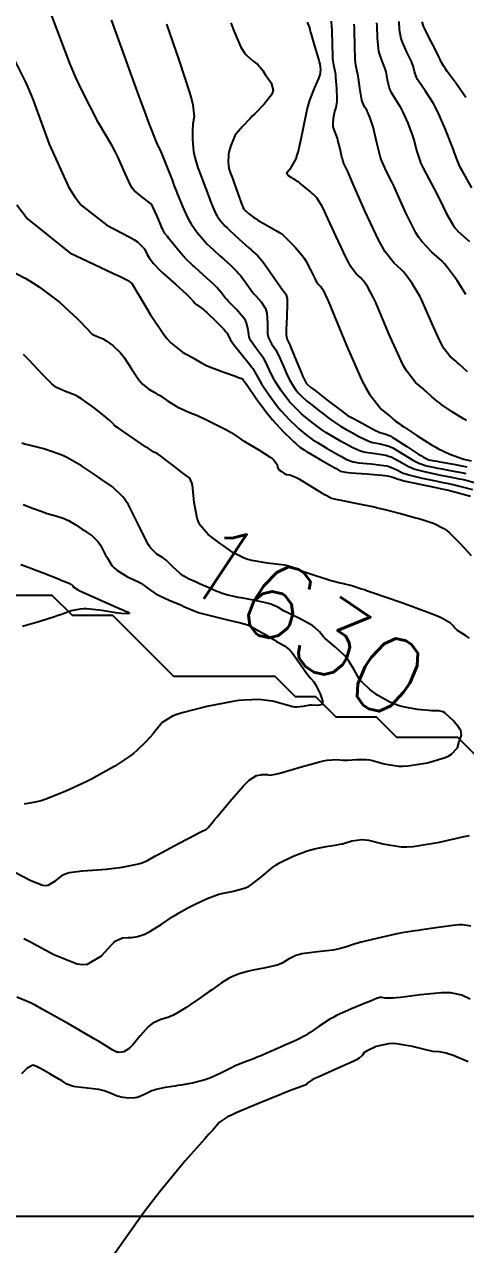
# Model space of a CAD drawing. Header units: metres. Extents: x 837117 to 838479, y 1189012 to 1191015.
# Drawn here: x 837714.7 to 837736.4, y 1189052.5 to 1189112.6 of the extents above; entities that cross this region are included whole.
import ezdxf

# ---------------------------------------------------------------- set-up
doc = ezdxf.new("R2010")
doc.units = ezdxf.units.M
doc.header["$LTSCALE"] = 0.3
for name, color, linetype in [('COTAS 10', 1, 'Continuous'), ('COTAS INT', 252, 'Continuous'), ('DRENAJE', 5, 'Continuous'), ('MARCO IMP', 130, 'Continuous')]:
    doc.layers.add(name, color=color, linetype=linetype)
doc.styles.get("Standard").update_dxf_attribs({"font": 'simplex.shx'})

msp = doc.modelspace()

# ---------------------------------------------------------------- linework, layer by layer
at = {"layer": 'COTAS 10'}
for points in [[(837736.851, 1189090.007), (837736.375, 1189090.131), (837736.245, 1189090.161), (837736.117, 1189090.19), (837735.662, 1189090.282), (837735.195, 1189090.371), (837735.058, 1189090.398), (837734.918, 1189090.426), (837734.387, 1189090.536), (837733.866, 1189090.683), (837733.732, 1189090.735), (837733.603, 1189090.791), (837733.175, 1189091.033), (837732.75, 1189091.259), (837732.623, 1189091.305), (837732.492, 1189091.344), (837731.986, 1189091.426), (837731.488, 1189091.492), (837731.363, 1189091.521), (837731.243, 1189091.555), (837730.855, 1189091.718), (837730.498, 1189091.917), (837730.398, 1189091.973), (837730.296, 1189092.031), (837729.924, 1189092.244), (837729.54, 1189092.482), (837729.432, 1189092.554), (837729.322, 1189092.63), (837728.917, 1189092.928), (837728.531, 1189093.238), (837728.433, 1189093.322), (837728.339, 1189093.404), (837728.031, 1189093.69), (837727.747, 1189093.995), (837727.669, 1189094.088), (837727.591, 1189094.186), (837727.308, 1189094.573), (837727.05, 1189094.98), (837726.987, 1189095.091), (837726.928, 1189095.201), (837726.748, 1189095.591), (837726.556, 1189095.98), (837726.49, 1189096.09), (837726.418, 1189096.2), (837726.111, 1189096.605), (837725.839, 1189096.997), (837725.789, 1189097.099), (837725.75, 1189097.199), (837725.699, 1189097.539), (837725.625, 1189097.888), (837725.571, 1189097.993), (837725.503, 1189098.103), (837725.136, 1189098.532), (837724.738, 1189098.937), (837724.65, 1189099.032), (837724.572, 1189099.119), (837724.371, 1189099.369), (837724.155, 1189099.624), (837724.068, 1189099.714), (837723.968, 1189099.812), (837723.508, 1189100.237), (837723.06, 1189100.636), (837722.968, 1189100.718), (837722.89, 1189100.787), (837722.724, 1189100.936), (837722.591, 1189101.079), (837722.535, 1189101.145), (837722.469, 1189101.222), (837722.16, 1189101.598), (837721.851, 1189101.978), (837721.786, 1189102.058), (837721.729, 1189102.128), (837721.595, 1189102.288), (837721.492, 1189102.473), (837721.454, 1189102.557), (837721.412, 1189102.655), (837721.228, 1189103.131), (837720.983, 1189103.625), (837720.903, 1189103.735), (837720.817, 1189103.833), (837720.463, 1189104.091), (837720.1, 1189104.379), (837720.009, 1189104.496), (837719.922, 1189104.629), (837719.643, 1189105.245), (837719.29, 1189106.065), (837719.156, 1189106.328), (837719.007, 1189106.606), (837718.338, 1189107.735), (837717.485, 1189109.372), (837717.22, 1189109.969), (837716.941, 1189110.629), (837715.829, 1189113.532)], [(837736.516, 1189095.472), (837736.125, 1189095.83), (837736.028, 1189095.917), (837735.936, 1189095.998), (837735.643, 1189096.247), (837735.352, 1189096.621), (837735.26, 1189096.781), (837735.163, 1189096.966), (837734.775, 1189097.837), (837734.37, 1189098.77), (837734.262, 1189098.993), (837734.157, 1189099.201), (837733.795, 1189099.825), (837733.446, 1189100.298), (837733.348, 1189100.411), (837733.251, 1189100.515), (837732.895, 1189100.828), (837732.458, 1189101.38), (837732.308, 1189101.636), (837732.147, 1189101.938), (837731.46, 1189103.398), (837730.835, 1189104.823), (837730.712, 1189105.102), (837730.611, 1189105.33), (837730.425, 1189105.736), (837730.369, 1189105.893), (837730.349, 1189105.964), (837730.328, 1189106.047), (837730.234, 1189106.449), (837730.129, 1189106.874), (837730.101, 1189106.972), (837730.072, 1189107.061), (837729.971, 1189107.312), (837729.9, 1189107.529), (837729.892, 1189107.598), (837729.887, 1189107.67), (837729.912, 1189107.96), (837729.965, 1189108.231), (837729.98, 1189108.292), (837729.994, 1189108.346), (837730.045, 1189108.488), (837730.079, 1189108.691), (837730.083, 1189108.784), (837730.085, 1189108.893), (837730.069, 1189109.417), (837730.032, 1189109.962), (837730.019, 1189110.085), (837730.005, 1189110.195), (837729.948, 1189110.488), (837729.896, 1189110.792), (837729.885, 1189110.909), (837729.876, 1189111.039), (837729.858, 1189111.628), (837729.846, 1189112.211), (837729.841, 1189112.338), (837729.836, 1189112.45), (837729.81, 1189112.733)], [(837714.205, 1189070.822), (837714.967, 1189070.438), (837715.577, 1189070.191), (837715.718, 1189070.175), (837715.848, 1189070.183), (837716.215, 1189070.401), (837716.593, 1189070.701), (837716.729, 1189070.76), (837716.879, 1189070.808), (837717.534, 1189070.896), (837718.286, 1189070.936), (837718.497, 1189070.954), (837718.71, 1189070.974), (837719.488, 1189071.075), (837720.16, 1189071.199), (837720.305, 1189071.235), (837720.433, 1189071.271), (837720.749, 1189071.405), (837721.11, 1189071.618), (837721.266, 1189071.704), (837721.447, 1189071.802), (837722.305, 1189072.253), (837723.124, 1189072.677), (837723.281, 1189072.758), (837723.407, 1189072.824), (837723.611, 1189072.929), (837723.618, 1189072.932), (837723.62, 1189072.932), (837723.622, 1189072.933), (837723.63, 1189072.934), (837723.651, 1189072.948), (837723.66, 1189072.957), (837723.671, 1189072.967), (837723.726, 1189073.021), (837723.931, 1189073.259), (837724.036, 1189073.386), (837724.163, 1189073.539), (837724.798, 1189074.312), (837725.469, 1189075.081), (837725.619, 1189075.233), (837725.753, 1189075.357), (837726.108, 1189075.585), (837726.33, 1189075.627), (837726.381, 1189075.634), (837726.427, 1189075.64), (837726.553, 1189075.644), (837726.644, 1189075.633), (837726.668, 1189075.629), (837726.692, 1189075.624), (837726.772, 1189075.601), (837727.049, 1189075.646), (837727.197, 1189075.684), (837727.375, 1189075.733), (837728.272, 1189076.001), (837729.215, 1189076.266), (837729.421, 1189076.312), (837729.604, 1189076.347), (837730.065, 1189076.378), (837730.402, 1189076.35), (837730.506, 1189076.349), (837730.614, 1189076.35), (837731.043, 1189076.377), (837731.532, 1189076.373), (837731.678, 1189076.354), (837731.829, 1189076.327), (837732.411, 1189076.168), (837733.11, 1189076.049), (837733.335, 1189076.047), (837733.573, 1189076.06), (837734.542, 1189076.218), (837735.412, 1189076.482), (837735.586, 1189076.561), (837735.732, 1189076.642), (837736.02, 1189076.957), (837736.111, 1189077.256), (837736.133, 1189077.327), (837736.152, 1189077.393), (837736.211, 1189077.591), (837736.177, 1189077.8), (837736.139, 1189077.874), (837736.088, 1189077.954), (837735.8, 1189078.302), (837735.468, 1189078.614), (837735.391, 1189078.671), (837735.319, 1189078.716), (837735.109, 1189078.776), (837734.842, 1189078.773), (837734.734, 1189078.779), (837734.611, 1189078.788), (837734.044, 1189078.846), (837733.433, 1189078.947), (837733.283, 1189078.983), (837733.14, 1189079.022), (837732.693, 1189079.196), (837732.301, 1189079.412), (837732.193, 1189079.478), (837732.085, 1189079.546), (837731.7, 1189079.818), (837731.348, 1189080.144), (837731.262, 1189080.247), (837731.18, 1189080.356), (837730.924, 1189080.797), (837730.647, 1189081.257), (837730.552, 1189081.379), (837730.449, 1189081.497), (837730.011, 1189081.904), (837729.591, 1189082.257), (837729.5, 1189082.342), (837729.419, 1189082.422), (837729.216, 1189082.662), (837728.99, 1189082.884), (837728.894, 1189082.951), (837728.784, 1189083.021), (837728.267, 1189083.296), (837727.727, 1189083.563), (837727.602, 1189083.627), (837727.487, 1189083.687), (837727.165, 1189083.871), (837726.827, 1189084.021), (837726.704, 1189084.06), (837726.568, 1189084.098), (837725.968, 1189084.224), (837725.358, 1189084.334), (837725.215, 1189084.362), (837725.084, 1189084.388), (837724.706, 1189084.472), (837724.372, 1189084.574), (837724.269, 1189084.612), (837724.161, 1189084.654), (837723.733, 1189084.839), (837723.31, 1189085.032), (837723.206, 1189085.079), (837723.107, 1189085.123), (837722.796, 1189085.257), (837722.506, 1189085.421), (837722.42, 1189085.484), (837722.333, 1189085.554), (837721.998, 1189085.87), (837721.663, 1189086.187), (837721.575, 1189086.258), (837721.49, 1189086.322), (837721.2, 1189086.49), (837720.89, 1189086.795), (837720.791, 1189086.944), (837720.688, 1189087.122), (837720.27, 1189087.997), (837719.802, 1189088.919), (837719.667, 1189089.126), (837719.654, 1189089.144), (837719.53, 1189089.312), (837719.016, 1189089.81), (837718.46, 1189090.188), (837718.297, 1189090.299), (837718.13, 1189090.412), (837717.491, 1189090.842), (837716.8, 1189091.241), (837716.6, 1189091.335), (837716.396, 1189091.421), (837715.628, 1189091.67), (837714.98, 1189091.836), (837714.852, 1189091.869), (837714.746, 1189091.897), (837714.551, 1189091.953)]]:
    msp.add_lwpolyline(points, dxfattribs=at)
at = {"layer": 'COTAS INT'}
for points in [[(837718.953, 1189112.802), (837720.322, 1189109.031), (837720.592, 1189108.298), (837720.814, 1189107.701), (837721.218, 1189106.669), (837721.347, 1189106.415), (837721.394, 1189106.308), (837721.447, 1189106.185), (837721.681, 1189105.611), (837721.905, 1189105.04), (837721.952, 1189104.92), (837721.992, 1189104.816), (837722.082, 1189104.579), (837722.17, 1189104.351), (837722.208, 1189104.254), (837722.253, 1189104.142), (837722.468, 1189103.613), (837722.734, 1189103.034), (837722.812, 1189102.891), (837722.891, 1189102.755), (837723.19, 1189102.325), (837723.502, 1189101.962), (837723.589, 1189101.868), (837723.676, 1189101.776), (837723.993, 1189101.47), (837724.316, 1189101.18), (837724.407, 1189101.099), (837724.499, 1189101.017), (837724.835, 1189100.717), (837725.165, 1189100.391), (837725.253, 1189100.292), (837725.34, 1189100.189), (837725.639, 1189099.79), (837725.925, 1189099.398), (837726.003, 1189099.3), (837726.08, 1189099.207), (837726.352, 1189098.911), (837726.562, 1189098.589), (837726.599, 1189098.48), (837726.626, 1189098.362), (837726.651, 1189097.863), (837726.661, 1189097.37), (837726.68, 1189097.256), (837726.707, 1189097.151), (837726.859, 1189096.852), (837727.064, 1189096.549), (837727.123, 1189096.441), (837727.184, 1189096.324), (837727.41, 1189095.812), (837727.63, 1189095.301), (837727.686, 1189095.183), (837727.74, 1189095.076), (837727.916, 1189094.772), (837728.078, 1189094.551), (837728.122, 1189094.495), (837728.167, 1189094.441), (837728.329, 1189094.267), (837728.569, 1189094.054), (837728.663, 1189093.976), (837728.769, 1189093.89), (837729.25, 1189093.512), (837729.744, 1189093.139), (837729.858, 1189093.056), (837729.962, 1189092.983), (837730.256, 1189092.792), (837730.534, 1189092.633), (837730.628, 1189092.58), (837730.73, 1189092.523), (837731.161, 1189092.285), (837731.614, 1189092.068), (837731.73, 1189092.025), (837731.842, 1189091.989), (837732.212, 1189091.919), (837732.595, 1189091.828), (837732.715, 1189091.778), (837732.841, 1189091.718), (837733.349, 1189091.412), (837733.858, 1189091.096), (837733.986, 1189091.03), (837734.108, 1189090.972), (837734.499, 1189090.838), (837734.905, 1189090.756), (837735.035, 1189090.731), (837735.174, 1189090.704), (837735.739, 1189090.599), (837736.3, 1189090.49), (837736.436, 1189090.462)], [(837721.682, 1189112.594), (837722.302, 1189110.789), (837722.818, 1189109.219), (837722.91, 1189108.896), (837722.979, 1189108.621), (837723.044, 1189108.031), (837722.982, 1189107.691), (837722.972, 1189107.575), (837722.964, 1189107.448), (837722.961, 1189106.907), (837723.011, 1189106.324), (837723.037, 1189106.171), (837723.069, 1189106.021), (837723.226, 1189105.511), (837723.406, 1189105.051), (837723.451, 1189104.933), (837723.494, 1189104.819), (837723.632, 1189104.442), (837723.759, 1189104.096), (837723.794, 1189104.002), (837723.83, 1189103.909), (837723.962, 1189103.578), (837724.101, 1189103.276), (837724.141, 1189103.202), (837724.182, 1189103.131), (837724.338, 1189102.906), (837724.578, 1189102.647), (837724.673, 1189102.554), (837724.779, 1189102.451), (837725.263, 1189102.005), (837725.742, 1189101.573), (837725.846, 1189101.479), (837725.937, 1189101.398), (837726.161, 1189101.197), (837726.362, 1189100.969), (837726.438, 1189100.87), (837726.524, 1189100.755), (837726.907, 1189100.211), (837727.278, 1189099.677), (837727.355, 1189099.568), (837727.422, 1189099.477), (837727.569, 1189099.29), (837727.621, 1189099.075), (837727.626, 1189098.967), (837727.628, 1189098.836), (837727.603, 1189098.187), (837727.573, 1189097.541), (837727.572, 1189097.412), (837727.574, 1189097.305), (837727.607, 1189097.1), (837727.711, 1189096.898), (837727.757, 1189096.793), (837727.812, 1189096.667), (837728.073, 1189096.034), (837728.332, 1189095.402), (837728.384, 1189095.276), (837728.429, 1189095.171), (837728.523, 1189094.972), (837728.564, 1189094.916), (837728.576, 1189094.902), (837728.587, 1189094.888), (837728.628, 1189094.844), (837728.8, 1189094.704), (837728.893, 1189094.631), (837729.007, 1189094.542), (837729.582, 1189094.096), (837730.166, 1189093.648), (837730.284, 1189093.558), (837730.384, 1189093.484), (837730.588, 1189093.339), (837730.772, 1189093.236), (837730.859, 1189093.187), (837730.963, 1189093.13), (837731.467, 1189092.852), (837731.986, 1189092.582), (837732.098, 1189092.529), (837732.196, 1189092.486), (837732.438, 1189092.413), (837732.697, 1189092.311), (837732.807, 1189092.251), (837732.933, 1189092.177), (837733.523, 1189091.792), (837734.113, 1189091.402), (837734.24, 1189091.325), (837734.349, 1189091.261), (837734.611, 1189091.141), (837734.891, 1189091.086), (837735.012, 1189091.063), (837735.152, 1189091.037), (837735.816, 1189090.915), (837736.484, 1189090.79)], [(837724.858, 1189112.659), (837725.007, 1189112.263), (837725.337, 1189111.465), (837725.531, 1189111.177), (837725.594, 1189111.102), (837725.661, 1189111.031), (837725.935, 1189110.791), (837726.194, 1189110.581), (837726.251, 1189110.527), (837726.302, 1189110.475), (837726.431, 1189110.303), (837726.548, 1189110.113), (837726.59, 1189110.05), (837726.637, 1189109.982), (837726.842, 1189109.697), (837726.932, 1189109.344), (837726.906, 1189109.234), (837726.857, 1189109.117), (837726.5, 1189108.65), (837726.029, 1189108.175), (837725.909, 1189108.053), (837725.795, 1189107.935), (837725.419, 1189107.547), (837725.122, 1189107.186), (837725.056, 1189107.086), (837724.997, 1189106.985), (837724.844, 1189106.622), (837724.759, 1189106.282), (837724.744, 1189106.196), (837724.731, 1189106.114), (837724.716, 1189105.846), (837724.736, 1189105.611), (837724.746, 1189105.55), (837724.759, 1189105.489), (837724.823, 1189105.284), (837724.925, 1189105.014), (837724.962, 1189104.914), (837725.003, 1189104.802), (837725.182, 1189104.305), (837725.347, 1189103.842), (837725.38, 1189103.751), (837725.407, 1189103.676), (837725.456, 1189103.543), (837725.467, 1189103.518), (837725.47, 1189103.512), (837725.474, 1189103.506), (837725.487, 1189103.488), (837725.532, 1189103.443), (837725.556, 1189103.421), (837725.585, 1189103.395), (837725.729, 1189103.263), (837725.977, 1189103.075), (837726.071, 1189103.013), (837726.176, 1189102.946), (837726.646, 1189102.668), (837727.094, 1189102.411), (837727.185, 1189102.358), (837727.262, 1189102.312), (837727.419, 1189102.211), (837727.548, 1189102.089), (837727.677, 1189101.96), (837728.011, 1189101.618), (837728.375, 1189101.19), (837728.463, 1189101.066), (837728.545, 1189100.94), (837728.796, 1189100.465), (837728.984, 1189100.059), (837729.027, 1189099.977), (837729.067, 1189099.907), (837729.175, 1189099.762), (837729.258, 1189099.69), (837729.28, 1189099.665), (837729.303, 1189099.639), (837729.384, 1189099.529), (837729.612, 1189099.032), (837729.726, 1189098.762), (837729.863, 1189098.434), (837730.546, 1189096.771), (837731.313, 1189095.05), (837731.504, 1189094.685), (837731.685, 1189094.369), (837732.261, 1189093.63), (837732.682, 1189093.284), (837732.766, 1189093.215), (837732.835, 1189093.157), (837732.966, 1189093.046), (837733.149, 1189092.916), (837733.251, 1189092.846), (837733.376, 1189092.761), (837734.01, 1189092.334), (837734.735, 1189091.874), (837734.917, 1189091.77), (837735.09, 1189091.675), (837735.645, 1189091.413), (837736.111, 1189091.242), (837736.228, 1189091.204), (837736.339, 1189091.171), (837736.7, 1189091.084)], [(837736.469, 1189093.075), (837736.312, 1189093.161), (837735.75, 1189093.507), (837735.255, 1189093.85), (837735.141, 1189093.934), (837735.036, 1189094.014), (837734.741, 1189094.259), (837734.48, 1189094.494), (837734.397, 1189094.566), (837734.309, 1189094.641), (837733.952, 1189094.939), (837733.518, 1189095.495), (837733.382, 1189095.733), (837733.238, 1189096.008), (837732.66, 1189097.304), (837732.116, 1189098.602), (837731.994, 1189098.877), (837731.884, 1189099.117), (837731.59, 1189099.677), (837731.374, 1189099.969), (837731.314, 1189100.038), (837731.254, 1189100.103), (837731.035, 1189100.295), (837730.747, 1189100.678), (837730.643, 1189100.864), (837730.528, 1189101.083), (837730.028, 1189102.16), (837729.538, 1189103.24), (837729.43, 1189103.461), (837729.333, 1189103.649), (837729.085, 1189104.045), (837728.892, 1189104.231), (837728.831, 1189104.286), (837728.766, 1189104.344), (837728.502, 1189104.564), (837728.251, 1189104.762), (837728.195, 1189104.804), (837728.143, 1189104.842), (837728.004, 1189104.935), (837727.892, 1189104.998), (837727.858, 1189105.017), (837727.823, 1189105.037), (837727.685, 1189105.114), (837727.617, 1189105.227), (837727.625, 1189105.269), (837727.646, 1189105.317), (837727.821, 1189105.527), (837728.064, 1189105.952), (837728.128, 1189106.135), (837728.191, 1189106.345), (837728.405, 1189107.337), (837728.619, 1189108.381), (837728.681, 1189108.623), (837728.745, 1189108.845), (837728.986, 1189109.478), (837729.185, 1189109.916), (837729.223, 1189110.014), (837729.252, 1189110.102), (837729.294, 1189110.339), (837729.246, 1189110.616), (837729.219, 1189110.73), (837729.185, 1189110.86), (837729.014, 1189111.461), (837728.844, 1189112.032), (837728.811, 1189112.143), (837728.785, 1189112.233), (837728.743, 1189112.387), (837728.743, 1189112.411), (837728.742, 1189112.419), (837728.724, 1189112.464), (837728.713, 1189112.49), (837728.7, 1189112.523), (837728.629, 1189112.689)], [(837736.43, 1189099.285), (837736.001, 1189099.973), (837735.517, 1189100.627), (837735.382, 1189100.783), (837735.247, 1189100.928), (837734.755, 1189101.36), (837734.256, 1189101.883), (837734.116, 1189102.085), (837733.975, 1189102.311), (837733.46, 1189103.338), (837733, 1189104.367), (837732.894, 1189104.596), (837732.797, 1189104.801), (837732.523, 1189105.336), (837732.319, 1189105.782), (837732.267, 1189105.93), (837732.215, 1189106.089), (837732.044, 1189106.751), (837731.895, 1189107.39), (837731.857, 1189107.534), (837731.822, 1189107.663), (837731.707, 1189108.013), (837731.603, 1189108.248), (837731.574, 1189108.305), (837731.545, 1189108.359), (837731.437, 1189108.526), (837731.338, 1189108.755), (837731.313, 1189108.849), (837731.29, 1189108.955), (837731.215, 1189109.444), (837731.15, 1189109.929), (837731.133, 1189110.031), (837731.115, 1189110.12), (837731.054, 1189110.325), (837731.003, 1189110.58), (837730.993, 1189110.7), (837730.984, 1189110.841), (837730.965, 1189111.526), (837730.947, 1189112.261), (837730.938, 1189112.433), (837730.928, 1189112.591)], [(837732.034, 1189112.652), (837732.045, 1189112.495), (837732.068, 1189111.922), (837732.105, 1189111.393), (837732.127, 1189111.265), (837732.153, 1189111.144), (837732.288, 1189110.773), (837732.431, 1189110.437), (837732.463, 1189110.339), (837732.49, 1189110.238), (837732.56, 1189109.853), (837732.647, 1189109.464), (837732.685, 1189109.361), (837732.729, 1189109.259), (837732.941, 1189108.908), (837733.191, 1189108.519), (837733.259, 1189108.393), (837733.327, 1189108.259), (837733.57, 1189107.711), (837733.783, 1189107.141), (837733.833, 1189106.994), (837733.878, 1189106.851), (837734.004, 1189106.372), (837734.159, 1189105.879), (837734.221, 1189105.727), (837734.292, 1189105.568), (837734.621, 1189104.936), (837734.984, 1189104.271), (837735.076, 1189104.09), (837735.166, 1189103.911), (837735.46, 1189103.277), (837735.803, 1189102.685), (837735.923, 1189102.533), (837736.054, 1189102.385), (837736.615, 1189101.893)], [(837736.719, 1189104.536), (837736.265, 1189105.353), (837736.176, 1189105.523), (837736.102, 1189105.669), (837735.964, 1189105.994), (837735.86, 1189106.312), (837735.808, 1189106.454), (837735.745, 1189106.619), (837735.433, 1189107.408), (837735.051, 1189108.27), (837734.944, 1189108.48), (837734.837, 1189108.678), (837734.444, 1189109.29), (837734.12, 1189109.763), (837734.056, 1189109.873), (837734.004, 1189109.973), (837733.905, 1189110.261), (837733.83, 1189110.547), (837733.793, 1189110.647), (837733.747, 1189110.755), (837733.523, 1189111.221), (837733.303, 1189111.708), (837733.26, 1189111.83), (837733.226, 1189111.946), (837733.17, 1189112.318), (837733.144, 1189112.73)], [(837736.426, 1189108.977), (837735.947, 1189109.672), (837735.512, 1189110.267), (837735.428, 1189110.385), (837735.36, 1189110.483), (837735.25, 1189110.669), (837735.17, 1189110.856), (837735.123, 1189110.955), (837735.064, 1189111.073), (837734.757, 1189111.669), (837734.452, 1189112.272), (837734.394, 1189112.395), (837734.347, 1189112.498), (837734.272, 1189112.714)], [(837714.197, 1189110.816), (837714.736, 1189109.739), (837714.914, 1189109.318), (837715.105, 1189108.844), (837715.897, 1189106.688), (837716.865, 1189104.551), (837717.166, 1189104.09), (837717.482, 1189103.684), (837718.741, 1189102.686), (837719.849, 1189102.124), (837720.069, 1189101.993), (837720.251, 1189101.872), (837720.598, 1189101.525), (837720.728, 1189101.247), (837720.774, 1189101.169), (837720.824, 1189101.091), (837721.039, 1189100.809), (837721.355, 1189100.476), (837721.469, 1189100.367), (837721.593, 1189100.25), (837722.136, 1189099.766), (837722.645, 1189099.315), (837722.748, 1189099.219), (837722.834, 1189099.136), (837723.01, 1189098.939), (837723.093, 1189098.831), (837723.121, 1189098.804), (837723.152, 1189098.778), (837723.282, 1189098.695), (837723.497, 1189098.537), (837723.582, 1189098.464), (837723.677, 1189098.378), (837724.11, 1189097.964), (837724.515, 1189097.547), (837724.591, 1189097.459), (837724.652, 1189097.384), (837724.747, 1189097.215), (837724.838, 1189097.029), (837724.897, 1189096.943), (837724.971, 1189096.843), (837725.363, 1189096.357), (837725.771, 1189095.851), (837725.856, 1189095.738), (837725.928, 1189095.637), (837726.086, 1189095.369), (837726.227, 1189095.1), (837726.289, 1189094.998), (837726.36, 1189094.884), (837726.7, 1189094.373), (837727.104, 1189093.821), (837727.216, 1189093.682), (837727.327, 1189093.548), (837727.732, 1189093.113), (837728.109, 1189092.753), (837728.203, 1189092.667), (837728.294, 1189092.587), (837728.585, 1189092.345), (837728.9, 1189092.121), (837729.005, 1189092.053), (837729.118, 1189091.981), (837729.592, 1189091.697), (837730.058, 1189091.428), (837730.167, 1189091.366), (837730.266, 1189091.31), (837730.55, 1189091.151), (837730.872, 1189091.042), (837730.996, 1189091.017), (837731.135, 1189090.995), (837731.76, 1189090.932), (837732.39, 1189090.86), (837732.531, 1189090.832), (837732.659, 1189090.8), (837733.001, 1189090.653), (837733.348, 1189090.485), (837733.478, 1189090.44), (837733.624, 1189090.394), (837734.275, 1189090.233), (837734.932, 1189090.096), (837735.081, 1189090.065), (837735.216, 1189090.038), (837735.585, 1189089.966), (837735.934, 1189089.89), (837736.055, 1189089.861), (837736.187, 1189089.828), (837736.755, 1189089.676)], [(837714.3, 1189103.695), (837714.828, 1189103.006), (837716.921, 1189101.327), (837718.729, 1189100.479), (837719.077, 1189100.315), (837719.36, 1189100.18), (837719.829, 1189099.948), (837719.862, 1189099.917), (837719.869, 1189099.91), (837719.876, 1189099.904), (837719.892, 1189099.886), (837719.903, 1189099.875), (837719.909, 1189099.871), (837719.931, 1189099.861), (837719.939, 1189099.857), (837719.954, 1189099.846), (837720.105, 1189099.603), (837720.194, 1189099.455), (837720.304, 1189099.271), (837720.872, 1189098.315), (837721.543, 1189097.305), (837721.718, 1189097.088), (837721.888, 1189096.898), (837722.465, 1189096.437), (837722.936, 1189096.187), (837723.04, 1189096.129), (837723.133, 1189096.076), (837723.374, 1189095.929), (837723.648, 1189095.788), (837723.761, 1189095.739), (837723.891, 1189095.685), (837724.498, 1189095.458), (837725.074, 1189095.251), (837725.186, 1189095.211), (837725.276, 1189095.178), (837725.429, 1189095.122), (837725.542, 1189094.968), (837725.608, 1189094.874), (837725.689, 1189094.758), (837726.105, 1189094.154), (837726.622, 1189093.449), (837726.765, 1189093.27), (837726.91, 1189093.098), (837727.433, 1189092.536), (837727.878, 1189092.103), (837727.973, 1189092.012), (837728.056, 1189091.935), (837728.253, 1189091.761), (837728.478, 1189091.613), (837728.579, 1189091.551), (837728.696, 1189091.48), (837729.26, 1189091.149), (837729.82, 1189090.826), (837729.936, 1189090.759), (837730.034, 1189090.703), (837730.244, 1189090.584), (837730.501, 1189090.529), (837730.629, 1189090.513), (837730.781, 1189090.497), (837731.534, 1189090.438), (837732.287, 1189090.377), (837732.44, 1189090.359), (837732.568, 1189090.341), (837732.827, 1189090.274), (837733.092, 1189090.18), (837733.224, 1189090.145), (837733.382, 1189090.105), (837734.163, 1189089.931), (837734.945, 1189089.765), (837735.104, 1189089.732), (837735.237, 1189089.704), (837735.508, 1189089.649), (837735.75, 1189089.591), (837735.865, 1189089.561), (837736, 1189089.524), (837736.659, 1189089.344)], [(837713.244, 1189100.834), (837714.745, 1189100.065), (837715.1, 1189099.855), (837715.43, 1189099.646), (837716.407, 1189098.906), (837717.101, 1189098.262), (837717.254, 1189098.115), (837717.389, 1189097.982), (837717.733, 1189097.612), (837717.962, 1189097.375), (837718.025, 1189097.326), (837718.088, 1189097.283), (837718.31, 1189097.185), (837718.556, 1189097.089), (837718.633, 1189097.047), (837718.714, 1189096.999), (837719.039, 1189096.769), (837719.393, 1189096.426), (837719.493, 1189096.306), (837719.594, 1189096.175), (837719.962, 1189095.615), (837720.319, 1189095.078), (837720.412, 1189094.963), (837720.503, 1189094.862), (837720.809, 1189094.617), (837721.128, 1189094.437), (837721.227, 1189094.377), (837721.329, 1189094.312), (837721.738, 1189094.042), (837722.164, 1189093.775), (837722.278, 1189093.712), (837722.39, 1189093.655), (837722.78, 1189093.487), (837723.211, 1189093.314), (837723.348, 1189093.253), (837723.494, 1189093.186), (837724.086, 1189092.897), (837724.636, 1189092.608), (837724.756, 1189092.542), (837724.861, 1189092.481), (837725.122, 1189092.312), (837725.394, 1189092.126), (837725.506, 1189092.055), (837725.633, 1189091.976), (837726.228, 1189091.622), (837726.792, 1189091.263), (837726.9, 1189091.182), (837726.988, 1189091.108), (837727.133, 1189090.907), (837727.157, 1189090.773), (837727.168, 1189090.742), (837727.182, 1189090.714), (837727.25, 1189090.634), (837727.332, 1189090.572), (837727.355, 1189090.556), (837727.379, 1189090.539), (837727.463, 1189090.479), (837727.56, 1189090.43), (837727.591, 1189090.419), (837727.624, 1189090.41), (837727.759, 1189090.388), (837728.007, 1189090.296), (837728.112, 1189090.242), (837728.232, 1189090.177), (837728.795, 1189089.84), (837729.355, 1189089.497), (837729.474, 1189089.428), (837729.576, 1189089.37), (837729.814, 1189089.253), (837730.088, 1189089.185), (837730.214, 1189089.158), (837730.361, 1189089.127), (837731.071, 1189088.987), (837731.917, 1189088.813), (837732.149, 1189088.76), (837732.381, 1189088.706), (837733.214, 1189088.495), (837733.972, 1189088.284), (837734.157, 1189088.23), (837734.331, 1189088.177), (837734.869, 1189088.002), (837735.352, 1189087.749), (837735.491, 1189087.647), (837735.633, 1189087.532), (837736.163, 1189087.003), (837736.687, 1189086.421)], [(837736.615, 1189082.359), (837736.41, 1189082.475), (837736.019, 1189082.725), (837735.894, 1189082.855), (837735.857, 1189082.894), (837735.82, 1189082.935), (837735.675, 1189083.095), (837735.215, 1189083.351), (837734.979, 1189083.452), (837734.694, 1189083.566), (837733.272, 1189084.087), (837731.834, 1189084.588), (837731.54, 1189084.688), (837731.433, 1189084.725), (837731.292, 1189084.773), (837730.769, 1189084.941), (837730.54, 1189084.999), (837730.476, 1189085.014), (837730.412, 1189085.028), (837730.179, 1189085.076), (837729.853, 1189085.158), (837729.73, 1189085.194), (837729.593, 1189085.236), (837728.98, 1189085.434), (837728.388, 1189085.639), (837728.263, 1189085.685), (837728.156, 1189085.727), (837727.911, 1189085.84), (837727.638, 1189085.922), (837727.513, 1189085.944), (837727.367, 1189085.966), (837726.66, 1189086.043), (837725.883, 1189086.17), (837725.693, 1189086.223), (837725.513, 1189086.284), (837724.953, 1189086.572), (837724.467, 1189086.914), (837724.333, 1189087.011), (837724.201, 1189087.107), (837723.726, 1189087.462), (837723.336, 1189087.922), (837723.256, 1189088.084), (837723.189, 1189088.262), (837723.05, 1189089.034), (837722.982, 1189089.747), (837722.96, 1189089.889), (837722.936, 1189090.006), (837722.837, 1189090.228), (837722.643, 1189090.363), (837722.559, 1189090.425), (837722.462, 1189090.499), (837722.003, 1189090.855), (837721.551, 1189091.206), (837721.458, 1189091.276), (837721.38, 1189091.334), (837721.213, 1189091.448), (837721.195, 1189091.458), (837721.145, 1189091.482), (837721.113, 1189091.496), (837721.063, 1189091.516), (837720.889, 1189091.624), (837720.795, 1189091.686), (837720.681, 1189091.762), (837720.103, 1189092.154), (837719.526, 1189092.547), (837719.413, 1189092.624), (837719.32, 1189092.687), (837719.153, 1189092.796), (837719.117, 1189092.825), (837719.106, 1189092.837), (837719.095, 1189092.851), (837719.053, 1189092.915), (837718.883, 1189093.079), (837718.792, 1189093.157), (837718.682, 1189093.248), (837718.123, 1189093.691), (837717.489, 1189094.141), (837717.331, 1189094.235), (837717.181, 1189094.317), (837716.701, 1189094.504), (837716.266, 1189094.695), (837716.144, 1189094.778), (837716.022, 1189094.876), (837715.574, 1189095.338), (837714.902, 1189096.06), (837714.638, 1189096.321)], [(837714.617, 1189088.938), (837715.081, 1189088.76), (837715.55, 1189088.582), (837715.675, 1189088.539), (837715.799, 1189088.498), (837716.229, 1189088.375), (837716.634, 1189088.243), (837716.742, 1189088.198), (837716.847, 1189088.148), (837717.212, 1189087.938), (837717.548, 1189087.711), (837717.637, 1189087.652), (837717.723, 1189087.593), (837718.016, 1189087.394), (837718.287, 1189087.131), (837718.301, 1189087.112), (837718.359, 1189087.033), (837718.43, 1189086.924), (837718.677, 1189086.438), (837718.749, 1189086.324), (837718.989, 1189085.936), (837719.102, 1189085.817), (837719.226, 1189085.707), (837719.767, 1189085.38), (837720.297, 1189085.126), (837720.413, 1189085.062), (837720.516, 1189085), (837720.779, 1189084.798), (837721.05, 1189084.596), (837721.159, 1189084.534), (837721.281, 1189084.469), (837721.845, 1189084.211), (837722.052, 1189084.125), (837722.416, 1189083.97), (837722.543, 1189083.916), (837722.656, 1189083.867), (837722.955, 1189083.734), (837723.257, 1189083.623), (837723.373, 1189083.587), (837723.503, 1189083.549), (837724.088, 1189083.395), (837724.689, 1189083.25), (837724.83, 1189083.218), (837724.959, 1189083.189), (837725.331, 1189083.114), (837725.686, 1189083.001), (837725.804, 1189082.948), (837725.931, 1189082.885), (837726.464, 1189082.579), (837726.981, 1189082.264), (837727.098, 1189082.194), (837727.204, 1189082.133), (837727.492, 1189081.978), (837727.733, 1189081.791), (837727.809, 1189081.709), (837727.889, 1189081.615), (837728.21, 1189081.166), (837728.512, 1189080.719), (837728.579, 1189080.626), (837728.64, 1189080.546), (837728.8, 1189080.368), (837728.938, 1189080.197), (837728.985, 1189080.121), (837729.035, 1189080.032), (837729.248, 1189079.61), (837729.362, 1189079.257), (837729.375, 1189079.215), (837729.372, 1189079.144), (837729.351, 1189079.089), (837729.136, 1189079.029), (837728.824, 1189079.052), (837728.743, 1189079.05), (837728.663, 1189079.043), (837728.393, 1189078.989), (837728.1, 1189078.955), (837728.006, 1189078.961), (837727.906, 1189078.975), (837727.498, 1189079.082), (837727.033, 1189079.212), (837726.897, 1189079.241), (837726.759, 1189079.266), (837726.231, 1189079.331), (837725.506, 1189079.305), (837725.242, 1189079.274), (837724.95, 1189079.232), (837723.671, 1189078.992), (837722.447, 1189078.681), (837722.191, 1189078.595), (837721.971, 1189078.507), (837721.475, 1189078.19), (837721.192, 1189077.85), (837721.107, 1189077.749), (837721.018, 1189077.645), (837720.67, 1189077.243), (837720.209, 1189076.803), (837720.049, 1189076.675), (837719.875, 1189076.545), (837719.128, 1189076.051), (837718.244, 1189075.548), (837717.984, 1189075.412), (837717.717, 1189075.277), (837716.695, 1189074.799), (837715.735, 1189074.418), (837715.507, 1189074.344), (837715.296, 1189074.284), (837714.669, 1189074.18)], [(837714.498, 1189085.985), (837714.731, 1189085.904), (837715.611, 1189085.567), (837716.353, 1189085.266), (837716.498, 1189085.208), (837716.617, 1189085.161), (837716.831, 1189085.079), (837716.873, 1189085.065), (837716.884, 1189085.061), (837716.895, 1189085.056), (837716.932, 1189085.034), (837716.967, 1189085.011), (837716.976, 1189085.004), (837717.015, 1189084.978), (837717.043, 1189084.951), (837717.05, 1189084.941), (837717.058, 1189084.929), (837717.083, 1189084.879), (837717.29, 1189084.751), (837717.412, 1189084.69), (837717.562, 1189084.618), (837718.335, 1189084.269), (837719.104, 1189083.93), (837719.251, 1189083.865), (837719.37, 1189083.813), (837719.56, 1189083.727), (837719.592, 1189083.711), (837719.611, 1189083.703), (837719.634, 1189083.693), (837719.751, 1189083.644), (837719.838, 1189083.593), (837719.841, 1189083.582), (837719.836, 1189083.573), (837719.743, 1189083.552), (837719.46, 1189083.569), (837719.335, 1189083.584), (837719.19, 1189083.603), (837718.495, 1189083.709), (837717.76, 1189083.789), (837717.588, 1189083.791), (837717.43, 1189083.786), (837716.976, 1189083.694), (837716.511, 1189083.522), (837716.346, 1189083.465), (837716.165, 1189083.403), (837715.382, 1189083.149), (837714.59, 1189082.929)], [(837714.658, 1189067.556), (837714.95, 1189067.413), (837716.135, 1189066.769), (837717.278, 1189066.305), (837717.542, 1189066.276), (837717.785, 1189066.29), (837718.473, 1189066.698), (837718.963, 1189067.254), (837719.08, 1189067.361), (837719.19, 1189067.447), (837719.519, 1189067.588), (837719.799, 1189067.603), (837719.878, 1189067.61), (837719.958, 1189067.617), (837720.248, 1189067.655), (837720.606, 1189067.775), (837720.728, 1189067.834), (837720.86, 1189067.905), (837721.42, 1189068.257), (837721.997, 1189068.639), (837722.14, 1189068.729), (837722.276, 1189068.812), (837722.707, 1189069.055), (837723.091, 1189069.25), (837723.197, 1189069.302), (837723.304, 1189069.354), (837723.689, 1189069.538), (837724.121, 1189069.7), (837724.257, 1189069.739), (837724.4, 1189069.775), (837724.977, 1189069.884), (837725.572, 1189070.053), (837725.727, 1189070.126), (837725.877, 1189070.212), (837726.385, 1189070.618), (837726.913, 1189071.066), (837727.076, 1189071.177), (837727.246, 1189071.283), (837727.925, 1189071.619), (837728.617, 1189071.875), (837728.796, 1189071.929), (837728.97, 1189071.976), (837729.555, 1189072.088), (837730.082, 1189072.171), (837730.219, 1189072.199), (837730.353, 1189072.23), (837730.807, 1189072.363), (837731.305, 1189072.431), (837731.466, 1189072.421), (837731.638, 1189072.399), (837732.343, 1189072.217), (837733.24, 1189072.07), (837733.532, 1189072.07), (837733.844, 1189072.088), (837735.129, 1189072.302), (837736.345, 1189072.581), (837736.614, 1189072.64)], [(837736.681, 1189068.173), (837736.265, 1189068.229), (837736.102, 1189068.226), (837735.917, 1189068.215), (837735.076, 1189068.109), (837734.257, 1189067.98), (837734.086, 1189067.954), (837733.94, 1189067.933), (837733.613, 1189067.892), (837733.282, 1189067.836), (837733.133, 1189067.806), (837732.958, 1189067.769), (837732.119, 1189067.58), (837731.269, 1189067.373), (837731.087, 1189067.324), (837730.929, 1189067.279), (837730.55, 1189067.147), (837730.194, 1189067.044), (837730.048, 1189067.017), (837729.883, 1189066.992), (837729.12, 1189066.907), (837728.357, 1189066.801), (837728.193, 1189066.763), (837728.048, 1189066.721), (837727.695, 1189066.534), (837727.386, 1189066.34), (837727.269, 1189066.293), (837727.138, 1189066.248), (837726.552, 1189066.11), (837725.945, 1189065.993), (837725.8, 1189065.961), (837725.666, 1189065.929), (837725.266, 1189065.819), (837724.93, 1189065.686), (837724.836, 1189065.639), (837724.742, 1189065.589), (837724.398, 1189065.375), (837724.023, 1189065.114), (837723.909, 1189065.035), (837723.79, 1189064.952), (837723.324, 1189064.627), (837722.866, 1189064.312), (837722.753, 1189064.235), (837722.645, 1189064.163), (837722.306, 1189063.943), (837721.985, 1189063.771), (837721.889, 1189063.73), (837721.79, 1189063.691), (837721.406, 1189063.575), (837721.004, 1189063.392), (837720.893, 1189063.311), (837720.782, 1189063.216), (837720.383, 1189062.765), (837720.017, 1189062.319), (837719.927, 1189062.228), (837719.842, 1189062.15), (837719.577, 1189061.985), (837719.353, 1189061.952), (837719.294, 1189061.957), (837719.237, 1189061.968), (837719.041, 1189062.062), (837718.591, 1189062.343), (837718.373, 1189062.473), (837718.115, 1189062.625), (837716.847, 1189063.363), (837715.525, 1189064.102), (837715.234, 1189064.255), (837714.974, 1189064.386), (837714.307, 1189064.671)], [(837736.649, 1189064.57), (837736.233, 1189064.765), (837735.67, 1189064.877), (837735.461, 1189064.884), (837735.228, 1189064.88), (837734.195, 1189064.781), (837733.208, 1189064.655), (837733.005, 1189064.636), (837732.832, 1189064.622), (837732.46, 1189064.628), (837732.287, 1189064.653), (837732.239, 1189064.652), (837732.192, 1189064.647), (837732.022, 1189064.599), (837731.731, 1189064.479), (837731.607, 1189064.428), (837731.464, 1189064.369), (837730.792, 1189064.093), (837730.066, 1189063.764), (837729.888, 1189063.671), (837729.722, 1189063.579), (837729.205, 1189063.241), (837728.767, 1189062.932), (837728.648, 1189062.857), (837728.531, 1189062.787), (837728.122, 1189062.573), (837727.684, 1189062.376), (837727.55, 1189062.316), (837727.41, 1189062.254), (837726.859, 1189062.012), (837726.298, 1189061.772), (837726.152, 1189061.712), (837726.01, 1189061.655), (837725.532, 1189061.471), (837725.072, 1189061.285), (837724.942, 1189061.227), (837724.81, 1189061.165), (837724.324, 1189060.917), (837723.813, 1189060.681), (837723.666, 1189060.627), (837723.516, 1189060.578), (837722.952, 1189060.44), (837722.394, 1189060.341), (837722.247, 1189060.316), (837722.103, 1189060.292), (837721.611, 1189060.216), (837721.175, 1189060.124), (837721.066, 1189060.091), (837720.963, 1189060.055), (837720.635, 1189059.896), (837720.326, 1189059.755), (837720.236, 1189059.731), (837720.142, 1189059.713), (837719.787, 1189059.7), (837719.434, 1189059.752), (837719.343, 1189059.774), (837719.254, 1189059.801), (837718.957, 1189059.927), (837718.606, 1189060.059), (837718.483, 1189060.089), (837718.349, 1189060.116), (837717.771, 1189060.192), (837717.221, 1189060.257), (837717.104, 1189060.278), (837717.002, 1189060.301), (837716.764, 1189060.392), (837716.553, 1189060.529), (837716.469, 1189060.58), (837716.374, 1189060.638), (837715.939, 1189060.893), (837715.502, 1189061.138), (837715.405, 1189061.188), (837715.319, 1189061.231), (837715.098, 1189061.326), (837714.813, 1189061.166), (837714.686, 1189061.049), (837714.539, 1189060.901)], [(837736.55, 1189061.488), (837735.767, 1189061.81), (837735.601, 1189061.869), (837735.457, 1189061.915), (837735.124, 1189061.973), (837734.806, 1189061.997), (837734.673, 1189062.022), (837734.52, 1189062.054), (837733.805, 1189062.236), (837733.017, 1189062.377), (837732.818, 1189062.384), (837732.627, 1189062.376), (837732.009, 1189062.233), (837731.564, 1189062.026), (837731.483, 1189061.979), (837731.42, 1189061.937), (837731.344, 1189061.821), (837731.167, 1189061.661), (837731.04, 1189061.59), (837730.879, 1189061.509), (837730.018, 1189061.12), (837729.15, 1189060.737), (837728.985, 1189060.658), (837728.852, 1189060.592), (837728.647, 1189060.454), (837728.597, 1189060.386), (837728.563, 1189060.365), (837728.519, 1189060.342), (837728.288, 1189060.251), (837727.795, 1189060.066), (837727.585, 1189059.985), (837727.345, 1189059.89), (837726.214, 1189059.44), (837725.107, 1189058.971), (837724.882, 1189058.866), (837724.692, 1189058.771), (837724.299, 1189058.514), (837723.94, 1189058.108), (837723.771, 1189057.918), (837723.573, 1189057.695), (837722.606, 1189056.611), (837721.328, 1189055.066), (837720.934, 1189054.552), (837720.521, 1189054.001), (837718.884, 1189051.7)]]:
    msp.add_lwpolyline(points, dxfattribs=at)
at = {"layer": 'DRENAJE'}
msp.add_polyline3d([(837737.035, 1189076.464, 0), (837736.036, 1189077.464, 0), (837735.036, 1189077.464, 0), (837734.036, 1189077.464, 0), (837733.037, 1189077.464, 0), (837732.037, 1189078.463, 0), (837731.037, 1189078.463, 0), (837730.038, 1189078.463, 0), (837729.038, 1189079.463, 0), (837728.038, 1189079.463, 0), (837727.039, 1189080.463, 0), (837726.039, 1189080.463, 0), (837725.039, 1189080.463, 0), (837724.04, 1189080.463, 0), (837723.04, 1189080.463, 0), (837722.04, 1189080.463, 0), (837721.041, 1189081.462, 0), (837720.041, 1189082.462, 0), (837719.041, 1189083.462, 0), (837718.042, 1189083.462, 0), (837717.042, 1189083.462, 0), (837716.042, 1189084.461, 0), (837715.043, 1189084.461, 0), (837714.043, 1189084.461, 0)], dxfattribs=at)
at = {"layer": 'MARCO IMP'}
msp.add_lwpolyline([(837116.514, 1189053.872), (837116.514, 1191013.872), (838476.514, 1191013.872), (838476.514, 1189053.872), (837116.514, 1189053.872)], dxfattribs=at)

# ---------------------------------------------------------------- texts
at = {"layer": 'COTAS 10', "insert": (837722.026, 1189085.282), "char_height": 3.8, "attachment_point": 7, "rotation": 326.34365}
msp.add_mtext('1630', dxfattribs=at)

doc.saveas('drawing.dxf')
